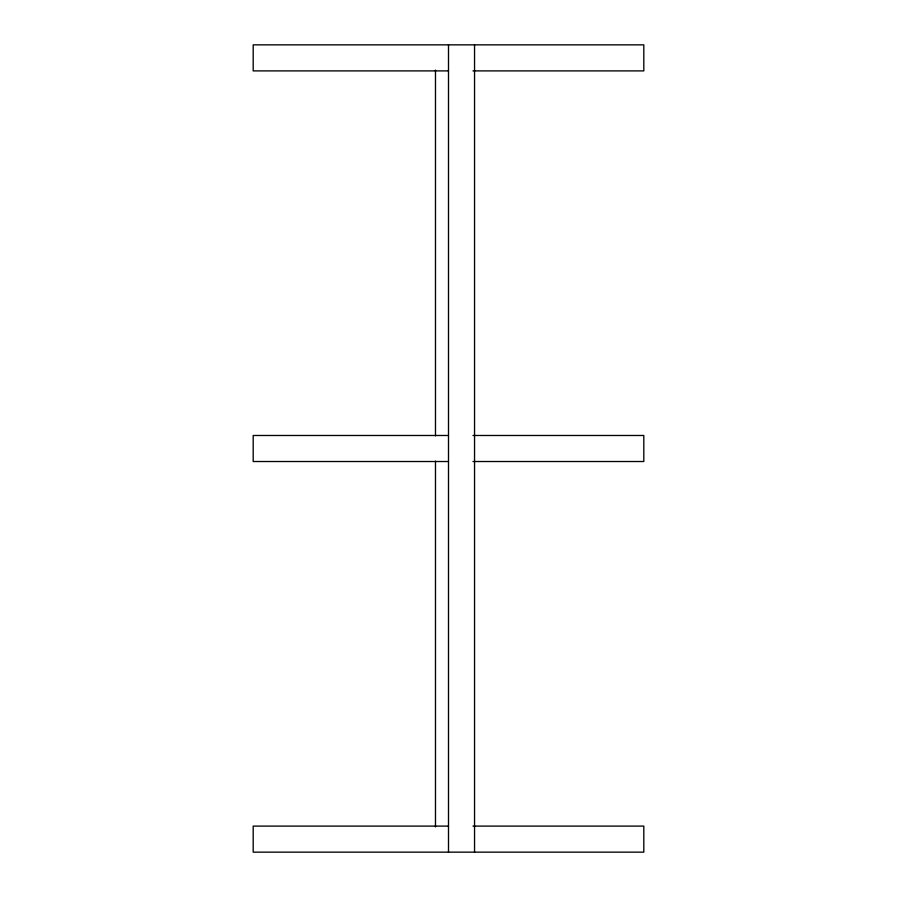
<?xml version="1.0" encoding="UTF-8"?>
<svg xmlns="http://www.w3.org/2000/svg" width="897" height="897" viewBox="0 0 897 897"><rect width="100%" height="100%" fill="white"/><g stroke="black" fill="none" stroke-linecap="round" stroke-linejoin="round"><path stroke-width="1.35" d="M448.5 70.897L253.189 70.897L253.189 44.85L643.811 44.85L643.811 70.897L472.966 70.897M448.5 435.482L253.189 435.482L253.189 461.518L448.5 461.518M472.966 435.482L643.811 435.482L643.811 461.518L472.966 461.518M448.5 826.103L253.189 826.103L253.189 852.15L643.811 852.15L643.811 826.103L472.966 826.103M474.547 44.85L474.547 852.15M448.5 44.85L448.5 852.15M435.482 70.078L435.482 435.886M435.482 461.114L435.482 826.922"/></g></svg>
